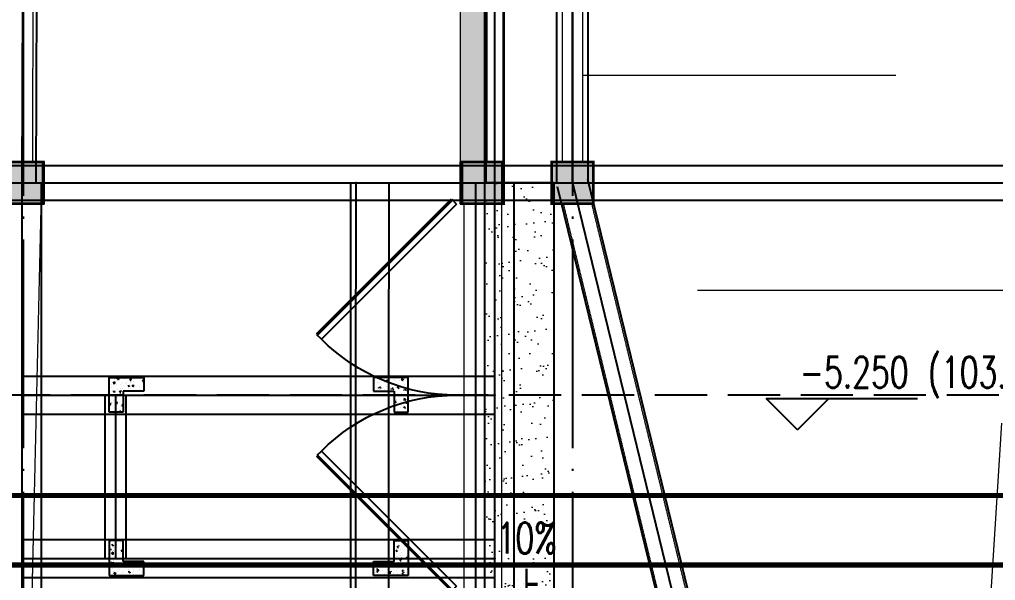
# Model space of a CAD drawing. Extents: x 290727 to 13733020, y 1731457 to 3643100.
# Drawn here: x 655122 to 669162, y 2187057 to 2195130 of the extents above; entities that cross this region are included whole.
import ezdxf

# ---------------------------------------------------------------- set-up
doc = ezdxf.new("R2010")
doc.units = 0
doc.header["$LTSCALE"] = 10
doc.header["$PDSIZE"] = 0.5
for name, pattern in [('DASH', [0.35, 0.25, -0.1]), ('DASHED', [0.75, 0.5, -0.25]), ('DOTE', [2.42, 2, -0.2, 0.02, -0.2]), ('虚线', [750, 450, -300])]:
    doc.linetypes.add(name, pattern=pattern)
doc.layers.get('0').update_dxf_attribs({"linetype": 'CONTINUOUS'})
for name, color, linetype in [('-A-车行道路', 8, 'CONTINUOUS'), ('BEAM_CONT', 4, 'CONTINUOUS'), ('BEAM_DASH', 144, 'DASHED'), ('COLU', 2, 'CONTINUOUS'), ('COLUMN', 9, 'CONTINUOUS'), ('DIM_ELEV', 3, 'CONTINUOUS'), ('DIM_SYMB', 3, 'CONTINUOUS'), ('DOTE', 8, 'DOTE'), ('DUCT-排烟管', 2, 'CONTINUOUS'), ('PUB_HATCH', 8, 'CONTINUOUS'), ('PUB_TEXT', 7, 'CONTINUOUS'), ('WALL', 255, 'CONTINUOUS'), ('X-人防$0$DOOR_FIRE', 4, 'CONTINUOUS'), ('X-人防$0$PUB_HATCH', 8, 'CONTINUOUS'), ('作业图', 4, 'CONTINUOUS'), ('回家路线', 4, 'CONTINUOUS'), ('文字', 4, 'CONTINUOUS'), ('梁上柱', 40, 'CONTINUOUS')]:
    doc.layers.add(name, color=color, linetype=linetype)
for name, color, linetype, true_color in [('1106', 7, 'CONTINUOUS', 0x89bf5f), ('2106', 7, 'CONTINUOUS', 0x64cfcf), ('2206', 7, 'CONTINUOUS', 0x3474d4)]:
    doc.layers.add(name, color=color, linetype=linetype, true_color=true_color)
for name, color, linetype, lineweight in [('X-人防$0$人防', 210, 'CONTINUOUS', 20), ('填充2222', 8, 'CONTINUOUS', 5), ('板加腋边线', 253, '虚线', 18)]:
    doc.layers.add(name, color=color, linetype=linetype, lineweight=lineweight)
doc.layers.get('0').off()
doc.styles.add('_TCH_DIM', font='SIMPLEX', dxfattribs={"bigfont": 'GBCBIG'})

# ---------------------------------------------------------------- blocks, each defined once
blk = doc.blocks.new('A$C55C93FC2')
at = {"layer": 'DOTE', "linetype": 'DOTE', "ltscale": 150}
for p, q in [((170248.6, 127235.5), (170248.6, 52513.6)), ((178148.6, 127235.5), (178148.6, 52513.6)), ((162348.6, 66342.4), (252290.8, 66342.4))]:
    blk.add_line(p, q, dxfattribs=at)
blk = doc.blocks.new('_FZH')
blk.add_lwpolyline([(-0.5, -0.5), (0.5, -0.5), (0.5, 0.5), (-0.5, 0.5)], close=True)
at = {"layer": 'PUB_HATCH'}
blk.add_solid([(-0.5, -0.5), (0.5, -0.5), (-0.5, 0.5), (0.5, 0.5)], dxfattribs=at)
blk = doc.blocks.new('X-人防$0$$DorLib2D$00000091')
for p, q in [((-0.5, 0.0417), (-0.1464, 0.3952)), ((-0.1464, 0.3952), (-0.1582, 0.407)), ((0.1464, 0.3952), (0.1582, 0.407)), ((0.5, 0.0417), (0.1464, 0.3952)), ((-0.5, 0.0417), (-0.5118, 0.0535)), ((0.5, 0.0417), (0.5118, 0.0535))]:
    blk.add_line(p, q)
at = {"const_width": 0.00833}
for points in [[(-0.5118, 0.0535), (-0.1582, 0.407)], [(0.5118, 0.0535), (0.1582, 0.407)]]:
    blk.add_lwpolyline(points, dxfattribs=at)
for centre, start, end in [((-0.5, 0.0417), 0, 45), ((0.5, 0.0417), 135, 180)]:
    blk.add_arc(centre, 0.5, start, end)
blk = doc.blocks.new('车库建筑作业图')
at = {"layer": 'X-人防$0$PUB_HATCH'}
blk.add_hatch(color=256, dxfattribs=at).paths.add_polyline_path([(661463, 2197781), (661463, 2192474), (661813, 2192474), (661813, 2197781), (661610, 2197864)])
at = {"layer": '填充2222', "linetype": 'Continuous'}
h = blk.add_hatch(dxfattribs=at)
h.set_pattern_fill('砂灰土', color=256, scale=100, style=0)
h.set_pattern_definition([(37.5, (0, 0), (-12.59867, 385.364754), [0, -304, 0, -340, 0, -325]), (7.5, (0, 0), (353.95534, 564.42921), [0, -164, 0, -274, 0, -105]), (327.5, (-246, 0), (622.82837, 1.13181), [0, -100, 0, -360, 0, -470]), (317.5, (-246, 0), (601.22532, 175.53511), [0, -50, 0, -236, 0, -270])])
h.paths.add_polyline_path([(662812, 2192780), (661812, 2192780), (661812, 2186529), (662812, 2186529)])
at = {"layer": '-A-车行道路', "linetype": 'DASH', "ltscale": 300}
blk.add_lwpolyline([(643262, 2189730), (717213, 2189730)], dxfattribs=at)
at = {"layer": 'DIM_ELEV'}
for p, q in [((666315, 2189224), (665865, 2189674)), ((665865, 2189674), (668040, 2189674)), ((666315, 2189224), (666765, 2189674))]:
    blk.add_line(p, q, dxfattribs=at)
at = {"layer": 'DIM_SYMB', "linetype": 'Continuous'}
blk.add_lwpolyline([(662972, 2187287, 0, 0, 0), (662262, 2187287, 120, 0, 0), (661812, 2187287, 0, 0, 0)], format="xyseb", dxfattribs=at)
at = {"layer": 'X-人防$0$人防', "color": 210}
for p, q in [((661463, 2197781), (661463, 2192474)), ((661813, 2192474), (661813, 2197781)), ((661463, 2192474), (661813, 2192474))]:
    blk.add_line(p, q, dxfattribs=at)
at = {"layer": '回家路线', "linetype": 'DASH', "ltscale": 200}
blk.add_lwpolyline([(663474, 2187076, 0, 0, 0), (663474, 2182929, 120, 0, 0), (663474, 2182479, 0, 0, 0)], format="xyseb", dxfattribs=at)
at = {"layer": '文字', "linetype": 'Continuous', "flags": 128}
blk.add_lwpolyline([(662812, 2192780), (661812, 2192780), (661812, 2186529), (662812, 2186529)], close=True, dxfattribs=at)
at = {"layer": 'COLUMN', "linetype": 'Continuous', "xscale": 600, "yscale": 600, "zscale": 600, "rotation": 270}
for p in [(655177, 2192780), (661763, 2192780), (663077, 2192780)]:
    blk.add_blockref('_FZH', p, dxfattribs=at)
at = {"layer": 'X-人防$0$DOOR_FIRE', "xscale": -5500, "yscale": 5500, "zscale": 350, "rotation": 90.00000501252242}
blk.add_blockref('X-人防$0$$DorLib2D$00000091', (661638, 2189724), dxfattribs=at)
at = {"layer": '文字', "linetype": 'Continuous'}
blk.add_blockref('A$C55C93FC2', (484928, 2126437), dxfattribs=at)
at = {"layer": 'PUB_TEXT', "style": '_TCH_DIM', "width": 0.705882}
for s, p in [('(103.250)', (668190, 2189831)), ('-5.250', (666345, 2189831))]:
    blk.add_text(s, height=446.2, dxfattribs=at).set_placement(p)
at = {"layer": 'PUB_TEXT', "linetype": 'Continuous', "style": '_TCH_DIM', "width": 0.705882}
blk.add_text('10%', height=446.2, dxfattribs=at).set_placement((661987, 2187444))
at = {"layer": 'PUB_TEXT', "linetype": 'Continuous', "style": '_TCH_DIM'}
blk.add_text('上', height=536, dxfattribs=at).set_placement((662236, 2186643))
blk = doc.blocks.new('人防-l')
at = {"layer": '2106'}
for points in [[(807354, -940284), (806754, -940284), (806754, -940884), (807354, -940884)], [(813979, -940284), (813379, -940284), (813379, -940884), (813979, -940884)], [(815269, -940284), (814669, -940284), (814669, -940884), (815269, -940884)]]:
    blk.add_hatch(color=0, dxfattribs=at).paths.add_polyline_path(points)
at = {"color": 0}
for p, q in [((807054, -940584), (807069, -935484)), ((813854, -940584), (813854, -935484)), ((814969, -940584), (814969, -935484)), ((799169, -940584), (807054, -940584)), ((807054, -940584), (811855, -940584)), ((807054, -943640), (807054, -940584)), ((811854, -943640), (811855, -940584)), ((811855, -940584), (813854, -940584)), ((813854, -940584), (814969, -940584)), ((813854, -943640), (813854, -940584)), ((814969, -940584), (822869, -940584)), ((814969, -940584), (816954, -948734)), ((807054, -943640), (808398, -943640)), ((807054, -945990), (807054, -943640)), ((808398, -943640), (811854, -943640)), ((808398, -945990), (808398, -943640)), ((811854, -943640), (812511, -943640)), ((811854, -945990), (811854, -943640)), ((812511, -943640), (813854, -943640)), ((813854, -945990), (813854, -943640)), ((807054, -945990), (808398, -945990)), ((807054, -947184), (807054, -945990)), ((808398, -945990), (811854, -945990)), ((811854, -947184), (811854, -945990)), ((811854, -945990), (812511, -945990)), ((812511, -945990), (813854, -945990)), ((813854, -947184), (813854, -945990))]:
    blk.add_line(p, q, dxfattribs=at)
for p in [(807054, -940584), (811855, -940584), (813854, -940584), (814969, -940584), (807054, -943640), (808398, -943640), (811854, -943640), (812511, -943640), (813854, -943640), (807054, -945990), (808398, -945990), (811854, -945990), (812511, -945990), (813854, -945990)]:
    blk.add_point(p, dxfattribs=at)
at = {"layer": '1106', "color": 0}
for p, q in [((813729, -940584), (813729, -935609)), ((813979, -940584), (813979, -935609))]:
    blk.add_line(p, q, dxfattribs=at)
at = {"layer": '2106', "color": 0, "linetype": 'Continuous'}
for points in [[(807354, -940284), (806754, -940284), (806754, -940884), (807354, -940884)], [(813979, -940284), (813379, -940284), (813379, -940884), (813979, -940884)], [(815269, -940284), (814669, -940284), (814669, -940884), (815269, -940884)]]:
    blk.add_lwpolyline(points, close=True, dxfattribs=at)
at = {"layer": '2206', "color": 0}
for p, q in [((807254, -940584), (807269, -935484)), ((814744, -940584), (814744, -935484)), ((814744, -940584), (814744, -935484)), ((815194, -940584), (815194, -935484)), ((799169, -940334), (807054, -940334)), ((799169, -940334), (807054, -940334)), ((807054, -940334), (811855, -940334)), ((807054, -940334), (811855, -940334)), ((811855, -940334), (813854, -940334)), ((811855, -940334), (813854, -940334)), ((813854, -940334), (814969, -940334)), ((813854, -940334), (814969, -940334)), ((814969, -940334), (822869, -940334)), ((814969, -940334), (822869, -940334)), ((807329, -943640), (807329, -940584)), ((811779, -943640), (811780, -940584)), ((811779, -943640), (811780, -940584)), ((812329, -943640), (812330, -940584)), ((813579, -943640), (813579, -940584)), ((813579, -943640), (813579, -940584)), ((814129, -943640), (814129, -940584)), ((814750, -940637), (816736, -948787)), ((815187, -940531), (817173, -948680)), ((815187, -940531), (817173, -948680)), ((799169, -940834), (807054, -940834)), ((807054, -940834), (811855, -940834)), ((811855, -940834), (813854, -940834)), ((813854, -940834), (814969, -940834)), ((814969, -940834), (822869, -940834)), ((807054, -943365), (808398, -943365)), ((807054, -943365), (808398, -943365)), ((808398, -943365), (811854, -943365)), ((808398, -943365), (811854, -943365)), ((811854, -943365), (812511, -943365)), ((811854, -943365), (812511, -943365)), ((812511, -943365), (813854, -943365)), ((812511, -943365), (813854, -943365)), ((807329, -945990), (807329, -943640)), ((808248, -945990), (808248, -943640)), ((808248, -945990), (808248, -943640)), ((808548, -945990), (808548, -943640)), ((811778, -945990), (811778, -943640)), ((811778, -945990), (811778, -943640)), ((812328, -945990), (812328, -943640)), ((813579, -945990), (813579, -943640)), ((813579, -945990), (813579, -943640)), ((814129, -945990), (814129, -943640)), ((807054, -943915), (808398, -943915)), ((808398, -943915), (811854, -943915)), ((811854, -943915), (812511, -943915)), ((812511, -943915), (813854, -943915)), ((807054, -945715), (808398, -945715)), ((807054, -945715), (808398, -945715)), ((808398, -945715), (811854, -945715)), ((808398, -945715), (811854, -945715)), ((811854, -945715), (812511, -945715)), ((811854, -945715), (812511, -945715)), ((812511, -945715), (813854, -945715)), ((812511, -945715), (813854, -945715)), ((807329, -947184), (807329, -945990)), ((811778, -947184), (811778, -945990)), ((811778, -947184), (811778, -945990)), ((812328, -947184), (812328, -945990)), ((813579, -947184), (813579, -945990)), ((813579, -947184), (813579, -945990)), ((814129, -947184), (814129, -945990)), ((807054, -946265), (808398, -946265)), ((808398, -946265), (811854, -946265)), ((811854, -946265), (812511, -946265)), ((812511, -946265), (813854, -946265))]:
    blk.add_line(p, q, dxfattribs=at)
blk = doc.blocks.new('A$C7FBF512A')
at = {"layer": 'DUCT-排烟管', "color": 0, "linetype": 'Continuous', "const_width": 75}
for points in [[(165972, -78149), (149412, -78149)], [(149412, -79149), (165972, -79149)]]:
    blk.add_lwpolyline(points, dxfattribs=at)
blk = doc.blocks.new('梁图-10.22')
at = {"layer": 'BEAM_CONT', "color": 0, "lineweight": 18}
blk.add_line((-1448649, 236758), (-1447960, 236758), dxfattribs=at)
at = {"layer": 'BEAM_DASH', "color": 0, "lineweight": 18}
for p, q in [((-1455424, 237308), (-1455411, 241833)), ((-1447810, 241833), (-1447810, 237308)), ((-1447510, 237308), (-1447510, 241833)), ((-1450774, 237258), (-1455274, 237258)), ((-1449249, 237258), (-1450774, 237258)), ((-1447960, 237258), (-1448649, 237258)), ((-1440060, 237258), (-1447360, 237258)), ((-1455274, 236758), (-1450849, 236758)), ((-1450849, 236758), (-1450849, 233951)), ((-1450299, 236758), (-1449249, 236758)), ((-1450299, 233951), (-1450299, 236758)), ((-1447360, 236758), (-1440060, 236758)), ((-1455306, 236708), (-1455442, 230858)), ((-1449224, 236708), (-1449224, 233951)), ((-1448674, 233951), (-1448674, 236708)), ((-1447793, 236708), (-1445942, 229113)), ((-1445554, 229208), (-1447381, 236708)), ((-1454231, 234226), (-1455364, 234226)), ((-1450849, 234226), (-1454231, 234226)), ((-1450118, 234226), (-1450299, 234226)), ((-1449224, 234226), (-1450118, 234226)), ((-1450850, 233951), (-1450850, 231601)), ((-1450300, 231601), (-1450300, 233951)), ((-1449224, 233951), (-1449224, 231601)), ((-1448674, 231601), (-1448674, 233951)), ((-1455377, 233676), (-1454381, 233676)), ((-1454381, 233676), (-1454381, 231876)), ((-1454081, 233676), (-1450850, 233676)), ((-1454081, 231876), (-1454081, 233676)), ((-1450300, 233676), (-1450118, 233676)), ((-1450118, 233676), (-1449224, 233676)), ((-1454381, 231876), (-1455419, 231876)), ((-1450850, 231876), (-1454081, 231876)), ((-1450118, 231876), (-1450300, 231876)), ((-1449224, 231876), (-1450118, 231876)), ((-1450850, 231601), (-1450850, 230508)), ((-1450300, 230508), (-1450300, 231601)), ((-1449224, 231601), (-1449224, 230858)), ((-1448674, 230858), (-1448674, 231601)), ((-1455431, 231326), (-1454231, 231326)), ((-1454231, 231326), (-1450850, 231326)), ((-1450300, 231326), (-1450118, 231326)), ((-1450118, 231326), (-1449224, 231326))]:
    blk.add_line(p, q, dxfattribs=at)
at = {"layer": 'COLU', "color": 0, "const_width": 40}
for points in [[(-1455274, 237308), (-1455874, 237308), (-1455874, 236708), (-1455274, 236708)], [(-1448649, 237308), (-1449249, 237308), (-1449249, 236708), (-1448649, 236708)], [(-1447360, 237308), (-1447960, 237308), (-1447960, 236708), (-1447360, 236708)]]:
    blk.add_lwpolyline(points, close=True, dxfattribs=at)
at = {"layer": 'WALL', "color": 0, "const_width": 40}
for points in [[(-1448649, 237308), (-1448649, 242233), (-1455310, 242233)], [(-1448899, 241983), (-1448899, 237308)]]:
    blk.add_lwpolyline(points, dxfattribs=at)
at = {"layer": '板加腋边线', "color": 0, "lineweight": 18}
for p, q in [((-1447510, 238558), (-1439910, 238558)), ((-1441361, 235458), (-1447076, 235458)), ((-1441765, 229058), (-1441361, 235458))]:
    blk.add_line(p, q, dxfattribs=at)
at = {"layer": '梁上柱', "color": 0, "linetype": 'Continuous'}
for p, q in [((-1454324, 234208), (-1453824, 234208)), ((-1454324, 233708), (-1454324, 234208)), ((-1454264, 234194), (-1454264, 234194)), ((-1454221, 234191), (-1454221, 234191)), ((-1454211, 234184), (-1454199, 234198)), ((-1454204, 234188), (-1454186, 234195)), ((-1454201, 234187), (-1454189, 234178)), ((-1454188, 234192), (-1454191, 234208)), ((-1454188, 234178), (-1454183, 234193)), ((-1454006, 234176), (-1454009, 234192)), ((-1453824, 234208), (-1453824, 234008)), ((-1450524, 234208), (-1450524, 234008)), ((-1450024, 234208), (-1450524, 234208)), ((-1450384, 234208), (-1450384, 234206)), ((-1450377, 234208), (-1450383, 234202)), ((-1450095, 234186), (-1450118, 234189)), ((-1450115, 234188), (-1450113, 234164)), ((-1450096, 234208), (-1450099, 234205)), ((-1450080, 234203), (-1450080, 234203)), ((-1450074, 234191), (-1450074, 234191)), ((-1450024, 233708), (-1450024, 234208)), ((-1454315, 234079), (-1454315, 234079)), ((-1454297, 234112), (-1454297, 234112)), ((-1454295, 234055), (-1454295, 234055)), ((-1454265, 234124), (-1454245, 234144)), ((-1454265, 234126), (-1454243, 234123)), ((-1454245, 234184), (-1454245, 234184)), ((-1454243, 234120), (-1454245, 234144)), ((-1454224, 234107), (-1454224, 234107)), ((-1454206, 234183), (-1454191, 234182)), ((-1454166, 234105), (-1454166, 234105)), ((-1454159, 234049), (-1454159, 234049)), ((-1454136, 234133), (-1454136, 234133)), ((-1454110, 234179), (-1454110, 234179)), ((-1454094, 234124), (-1454094, 234124)), ((-1454073, 234141), (-1454073, 234141)), ((-1454052, 234086), (-1454034, 234093)), ((-1454050, 234085), (-1454037, 234076)), ((-1454043, 234054), (-1454043, 234054)), ((-1454037, 234075), (-1454031, 234091)), ((-1454029, 234168), (-1454017, 234182)), ((-1454024, 234167), (-1454009, 234166)), ((-1454018, 234130), (-1454018, 234130)), ((-1453994, 234082), (-1453974, 234102)), ((-1453994, 234084), (-1453972, 234081)), ((-1453976, 234154), (-1453976, 234154)), ((-1453974, 234173), (-1453974, 234173)), ((-1453972, 234078), (-1453974, 234102)), ((-1453968, 234056), (-1453968, 234056)), ((-1453965, 234141), (-1453965, 234141)), ((-1453883, 234075), (-1453883, 234075)), ((-1453870, 234156), (-1453870, 234156)), ((-1453847, 234152), (-1453835, 234167)), ((-1453842, 234151), (-1453827, 234150)), ((-1453839, 234168), (-1453824, 234173)), ((-1453839, 234167), (-1453839, 234167)), ((-1453837, 234075), (-1453837, 234075)), ((-1453836, 234167), (-1453824, 234158)), ((-1453833, 234160), (-1453833, 234160)), ((-1453824, 234161), (-1453827, 234176)), ((-1450522, 234081), (-1450524, 234083)), ((-1450517, 234076), (-1450524, 234074)), ((-1450491, 234169), (-1450491, 234169)), ((-1450468, 234053), (-1450468, 234053)), ((-1450465, 234138), (-1450465, 234138)), ((-1450463, 234116), (-1450463, 234116)), ((-1450449, 234066), (-1450446, 234051)), ((-1450437, 234135), (-1450437, 234135)), ((-1450419, 234062), (-1450434, 234064)), ((-1450416, 234061), (-1450428, 234046)), ((-1450377, 234153), (-1450377, 234153)), ((-1450367, 234129), (-1450367, 234129)), ((-1450355, 234164), (-1450355, 234164)), ((-1450338, 234071), (-1450338, 234071)), ((-1450335, 234156), (-1450335, 234156)), ((-1450323, 234172), (-1450328, 234157)), ((-1450304, 234158), (-1450322, 234151)), ((-1450309, 234163), (-1450321, 234172)), ((-1450304, 234138), (-1450304, 234138)), ((-1450302, 234129), (-1450302, 234129)), ((-1450280, 234064), (-1450280, 234064)), ((-1450267, 234050), (-1450264, 234035)), ((-1450237, 234047), (-1450252, 234048)), ((-1450233, 234045), (-1450246, 234030)), ((-1450228, 234178), (-1450228, 234178)), ((-1450220, 234158), (-1450220, 234158)), ((-1450210, 234058), (-1450210, 234058)), ((-1450206, 234090), (-1450206, 234090)), ((-1450203, 234175), (-1450203, 234175)), ((-1450172, 234070), (-1450177, 234054)), ((-1450157, 234061), (-1450170, 234070)), ((-1450152, 234056), (-1450170, 234049)), ((-1450166, 234124), (-1450166, 234124)), ((-1450143, 234159), (-1450143, 234159)), ((-1450131, 234089), (-1450131, 234089)), ((-1450114, 234071), (-1450114, 234071)), ((-1450092, 234180), (-1450112, 234160)), ((-1450084, 234152), (-1450084, 234152)), ((-1450077, 234107), (-1450077, 234107)), ((-1450050, 234079), (-1450050, 234079)), ((-1450047, 234171), (-1450047, 234171)), ((-1450031, 234118), (-1450031, 234118)), ((-1454270, 233932), (-1454270, 233932)), ((-1454266, 234004), (-1454248, 234011)), ((-1454263, 234003), (-1454250, 233994)), ((-1454250, 233994), (-1454245, 234009)), ((-1454241, 234020), (-1454241, 234020)), ((-1454230, 233937), (-1454230, 233937)), ((-1454227, 234022), (-1454227, 234022)), ((-1454210, 233920), (-1454210, 233920)), ((-1454206, 233941), (-1454206, 233941)), ((-1454203, 234033), (-1454203, 234033)), ((-1454177, 233953), (-1454177, 233953)), ((-1454176, 233993), (-1454164, 234007)), ((-1454171, 233992), (-1454156, 233991)), ((-1454153, 234001), (-1454156, 234017)), ((-1454139, 234041), (-1454139, 234041)), ((-1454124, 234008), (-1454124, 233708)), ((-1453824, 234008), (-1454124, 234008)), ((-1454106, 234015), (-1454106, 234015)), ((-1454097, 234040), (-1454097, 234040)), ((-1454024, 234043), (-1454024, 234043)), ((-1453970, 234009), (-1453970, 234009)), ((-1453888, 234037), (-1453888, 234037)), ((-1450524, 234008), (-1450224, 234008)), ((-1450434, 234029), (-1450434, 234029)), ((-1450428, 234038), (-1450428, 234038)), ((-1450370, 234037), (-1450370, 234037)), ((-1450224, 234008), (-1450224, 233708)), ((-1450219, 234008), (-1450219, 234008)), ((-1450216, 233994), (-1450216, 233994)), ((-1450212, 233921), (-1450212, 233921)), ((-1450209, 234006), (-1450209, 234006)), ((-1450181, 233971), (-1450181, 233971)), ((-1450117, 233979), (-1450117, 233979)), ((-1450085, 234035), (-1450082, 234019)), ((-1450084, 233937), (-1450084, 233937)), ((-1450081, 234022), (-1450081, 234022)), ((-1450080, 233988), (-1450080, 233988)), ((-1450071, 234033), (-1450071, 234033)), ((-1450055, 234031), (-1450070, 234032)), ((-1450051, 234029), (-1450063, 234014)), ((-1450024, 233956), (-1450025, 233952)), ((-1454324, 233821), (-1454310, 233827)), ((-1454324, 233818), (-1454312, 233810)), ((-1454323, 233818), (-1454311, 233832)), ((-1454318, 233817), (-1454303, 233816)), ((-1454312, 233809), (-1454307, 233825)), ((-1454300, 233826), (-1454303, 233842)), ((-1454273, 233841), (-1454273, 233841)), ((-1454264, 233872), (-1454264, 233872)), ((-1454259, 233790), (-1454259, 233790)), ((-1454236, 233768), (-1454236, 233768)), ((-1454233, 233853), (-1454233, 233853)), ((-1454232, 233837), (-1454209, 233833)), ((-1454231, 233834), (-1454212, 233855)), ((-1454209, 233830), (-1454212, 233855)), ((-1454177, 233853), (-1454177, 233853)), ((-1454167, 233783), (-1454167, 233783)), ((-1454141, 233802), (-1454128, 233816)), ((-1454136, 233801), (-1454124, 233800)), ((-1450219, 233877), (-1450224, 233880)), ((-1450214, 233872), (-1450224, 233868)), ((-1450202, 233855), (-1450217, 233857)), ((-1450215, 233837), (-1450215, 233837)), ((-1450198, 233854), (-1450210, 233839)), ((-1450184, 233893), (-1450184, 233893)), ((-1450184, 233879), (-1450184, 233879)), ((-1450132, 233767), (-1450132, 233767)), ((-1450131, 233859), (-1450131, 233859)), ((-1450090, 233800), (-1450090, 233800)), ((-1450090, 233768), (-1450090, 233768)), ((-1450087, 233853), (-1450087, 233853)), ((-1450082, 233783), (-1450087, 233768)), ((-1450062, 233896), (-1450084, 233900)), ((-1450082, 233899), (-1450079, 233875)), ((-1450081, 233882), (-1450081, 233882)), ((-1450067, 233775), (-1450080, 233783)), ((-1450063, 233770), (-1450080, 233763)), ((-1450059, 233891), (-1450078, 233870)), ((-1450049, 233888), (-1450049, 233888)), ((-1450049, 233843), (-1450046, 233828)), ((-1450024, 233840), (-1450035, 233841)), ((-1450024, 233828), (-1450028, 233823)), ((-1454124, 233708), (-1454324, 233708)), ((-1454315, 233758), (-1454315, 233758)), ((-1454244, 233753), (-1454244, 233753)), ((-1454206, 233756), (-1454206, 233756)), ((-1454176, 233717), (-1454158, 233724)), ((-1454173, 233716), (-1454161, 233708)), ((-1454160, 233708), (-1454155, 233722)), ((-1450224, 233708), (-1450024, 233708)), ((-1450218, 233752), (-1450218, 233752)), ((-1450180, 233729), (-1450180, 233729)), ((-1450071, 233712), (-1450071, 233712)), ((-1450061, 233713), (-1450061, 233713)), ((-1450044, 233724), (-1450044, 233724)), ((-1454124, 231858), (-1454324, 231858)), ((-1454324, 231858), (-1454324, 231358)), ((-1454303, 231842), (-1454303, 231842)), ((-1454287, 231853), (-1454287, 231853)), ((-1454285, 231796), (-1454267, 231803)), ((-1454277, 231854), (-1454277, 231854)), ((-1454266, 231783), (-1454261, 231798)), ((-1454216, 231798), (-1454216, 231798)), ((-1454168, 231837), (-1454168, 231837)), ((-1454130, 231814), (-1454130, 231814)), ((-1454124, 231558), (-1454124, 231858)), ((-1450224, 231858), (-1450024, 231858)), ((-1450224, 231558), (-1450224, 231858)), ((-1450124, 231828), (-1450124, 231828)), ((-1450060, 231836), (-1450060, 231836)), ((-1450032, 231817), (-1450032, 231817)), ((-1450024, 231858), (-1450024, 231358)), ((-1454324, 231738), (-1454320, 231743)), ((-1454324, 231726), (-1454313, 231725)), ((-1454299, 231722), (-1454301, 231738)), ((-1454299, 231678), (-1454299, 231678)), ((-1454289, 231675), (-1454269, 231696)), ((-1454286, 231670), (-1454263, 231666)), ((-1454281, 231791), (-1454268, 231783)), ((-1454266, 231667), (-1454269, 231691)), ((-1454267, 231684), (-1454267, 231684)), ((-1454261, 231713), (-1454261, 231713)), ((-1454258, 231798), (-1454258, 231798)), ((-1454257, 231766), (-1454257, 231766)), ((-1454217, 231707), (-1454217, 231707)), ((-1454164, 231687), (-1454164, 231687)), ((-1454164, 231673), (-1454164, 231673)), ((-1454150, 231712), (-1454137, 231727)), ((-1454146, 231710), (-1454131, 231709)), ((-1454134, 231694), (-1454124, 231698)), ((-1454133, 231729), (-1454133, 231729)), ((-1454129, 231689), (-1454124, 231686)), ((-1450214, 231777), (-1450214, 231777)), ((-1450200, 231713), (-1450182, 231720)), ((-1450197, 231712), (-1450185, 231704)), ((-1450191, 231728), (-1450191, 231728)), ((-1450184, 231745), (-1450184, 231745)), ((-1450184, 231703), (-1450179, 231718)), ((-1450180, 231763), (-1450168, 231778)), ((-1450175, 231763), (-1450160, 231762)), ((-1450167, 231713), (-1450167, 231713)), ((-1450164, 231798), (-1450164, 231798)), ((-1450157, 231772), (-1450160, 231787)), ((-1450160, 231743), (-1450160, 231743)), ((-1450127, 231736), (-1450127, 231736)), ((-1450123, 231689), (-1450123, 231689)), ((-1450078, 231771), (-1450078, 231771)), ((-1450036, 231770), (-1450036, 231770)), ((-1450035, 231732), (-1450035, 231732)), ((-1450031, 231749), (-1450031, 231749)), ((-1450024, 231737), (-1450024, 231737)), ((-1454324, 231610), (-1454323, 231614)), ((-1454297, 231537), (-1454284, 231552)), ((-1454293, 231535), (-1454278, 231534)), ((-1454277, 231533), (-1454277, 231533)), ((-1454268, 231578), (-1454268, 231578)), ((-1454267, 231544), (-1454267, 231544)), ((-1454263, 231531), (-1454266, 231547)), ((-1454264, 231628), (-1454264, 231628)), ((-1454231, 231587), (-1454231, 231587)), ((-1454167, 231595), (-1454167, 231595)), ((-1454139, 231560), (-1454139, 231560)), ((-1454136, 231645), (-1454136, 231645)), ((-1454132, 231572), (-1454132, 231572)), ((-1454129, 231558), (-1454129, 231558)), ((-1453824, 231558), (-1454124, 231558)), ((-1454114, 231521), (-1454102, 231536)), ((-1454111, 231519), (-1454096, 231518)), ((-1454081, 231515), (-1454084, 231531)), ((-1453977, 231529), (-1453977, 231529)), ((-1453932, 231505), (-1453920, 231520)), ((-1453920, 231528), (-1453920, 231528)), ((-1453914, 231537), (-1453914, 231537)), ((-1453824, 231358), (-1453824, 231558)), ((-1450524, 231558), (-1450224, 231558)), ((-1450524, 231358), (-1450524, 231558)), ((-1450505, 231551), (-1450499, 231558)), ((-1450505, 231553), (-1450483, 231550)), ((-1450483, 231547), (-1450484, 231558)), ((-1450471, 231524), (-1450471, 231524)), ((-1450449, 231524), (-1450449, 231524)), ((-1450324, 231528), (-1450324, 231528)), ((-1450323, 231549), (-1450323, 231549)), ((-1450314, 231518), (-1450314, 231518)), ((-1450302, 231528), (-1450302, 231528)), ((-1450262, 231529), (-1450244, 231536)), ((-1450261, 231536), (-1450261, 231536)), ((-1450259, 231528), (-1450247, 231520)), ((-1450246, 231519), (-1450241, 231534)), ((-1450234, 231509), (-1450214, 231530)), ((-1450212, 231505), (-1450215, 231529)), ((-1450194, 231636), (-1450194, 231636)), ((-1450174, 231575), (-1450174, 231575)), ((-1450173, 231544), (-1450173, 231544)), ((-1450170, 231629), (-1450170, 231629)), ((-1450164, 231549), (-1450164, 231549)), ((-1450145, 231572), (-1450132, 231587)), ((-1450140, 231572), (-1450125, 231571)), ((-1450128, 231642), (-1450128, 231642)), ((-1450122, 231581), (-1450125, 231596)), ((-1450098, 231649), (-1450098, 231649)), ((-1450048, 231611), (-1450031, 231618)), ((-1450046, 231610), (-1450033, 231601)), ((-1450041, 231563), (-1450041, 231563)), ((-1450038, 231648), (-1450038, 231648)), ((-1450033, 231601), (-1450028, 231616)), ((-1450026, 231600), (-1450026, 231600)), ((-1454317, 231448), (-1454317, 231448)), ((-1454301, 231395), (-1454301, 231395)), ((-1454298, 231486), (-1454298, 231486)), ((-1454270, 231459), (-1454270, 231459)), ((-1454264, 231414), (-1454264, 231414)), ((-1454256, 231386), (-1454236, 231406)), ((-1454252, 231380), (-1454230, 231377)), ((-1454232, 231378), (-1454235, 231402)), ((-1454234, 231495), (-1454234, 231495)), ((-1454216, 231477), (-1454216, 231477)), ((-1454205, 231407), (-1454205, 231407)), ((-1454195, 231510), (-1454178, 231517)), ((-1454191, 231505), (-1454178, 231496)), ((-1454182, 231442), (-1454182, 231442)), ((-1454176, 231496), (-1454171, 231512)), ((-1454145, 231391), (-1454145, 231391)), ((-1454142, 231476), (-1454142, 231476)), ((-1454138, 231507), (-1454138, 231507)), ((-1454128, 231408), (-1454128, 231408)), ((-1454119, 231388), (-1454119, 231388)), ((-1454068, 231502), (-1454068, 231502)), ((-1454046, 231436), (-1454046, 231436)), ((-1454044, 231428), (-1454044, 231428)), ((-1454044, 231408), (-1454026, 231414)), ((-1454039, 231403), (-1454027, 231394)), ((-1454025, 231394), (-1454020, 231409)), ((-1454013, 231410), (-1454013, 231410)), ((-1454010, 231495), (-1454010, 231495)), ((-1453993, 231402), (-1453993, 231402)), ((-1453981, 231437), (-1453981, 231437)), ((-1453971, 231413), (-1453971, 231413)), ((-1453929, 231503), (-1453914, 231502)), ((-1453911, 231431), (-1453911, 231431)), ((-1453899, 231499), (-1453902, 231515)), ((-1453884, 231449), (-1453884, 231449)), ((-1453883, 231428), (-1453883, 231428)), ((-1453880, 231513), (-1453880, 231513)), ((-1453857, 231397), (-1453857, 231397)), ((-1453830, 231490), (-1453824, 231492)), ((-1453826, 231485), (-1453824, 231483)), ((-1450500, 231395), (-1450500, 231395)), ((-1450485, 231506), (-1450485, 231506)), ((-1450475, 231447), (-1450457, 231454)), ((-1450474, 231413), (-1450461, 231428)), ((-1450473, 231446), (-1450460, 231438)), ((-1450469, 231413), (-1450454, 231411)), ((-1450460, 231437), (-1450455, 231452)), ((-1450451, 231421), (-1450454, 231437)), ((-1450435, 231425), (-1450435, 231425)), ((-1450432, 231510), (-1450432, 231510)), ((-1450396, 231490), (-1450396, 231490)), ((-1450391, 231427), (-1450391, 231427)), ((-1450364, 231389), (-1450364, 231389)), ((-1450333, 231398), (-1450333, 231398)), ((-1450327, 231436), (-1450327, 231436)), ((-1450305, 231443), (-1450305, 231443)), ((-1450292, 231397), (-1450279, 231412)), ((-1450287, 231397), (-1450271, 231395)), ((-1450269, 231405), (-1450272, 231421)), ((-1450260, 231484), (-1450260, 231484)), ((-1450234, 231511), (-1450212, 231508)), ((-1450231, 231448), (-1450231, 231448)), ((-1450228, 231383), (-1450228, 231383)), ((-1450185, 231423), (-1450185, 231423)), ((-1450178, 231512), (-1450178, 231512)), ((-1450176, 231460), (-1450176, 231460)), ((-1450124, 231478), (-1450124, 231478)), ((-1450110, 231427), (-1450092, 231434)), ((-1450109, 231381), (-1450097, 231396)), ((-1450108, 231426), (-1450095, 231417)), ((-1450104, 231381), (-1450089, 231380)), ((-1450095, 231417), (-1450089, 231432)), ((-1450093, 231378), (-1450093, 231378)), ((-1450087, 231389), (-1450089, 231405)), ((-1450074, 231378), (-1450074, 231378)), ((-1450071, 231470), (-1450071, 231470)), ((-1450048, 231394), (-1450048, 231394)), ((-1450044, 231479), (-1450044, 231479)), ((-1450042, 231507), (-1450042, 231507)), ((-1450037, 231449), (-1450037, 231449)), ((-1454324, 231358), (-1453824, 231358)), ((-1454273, 231375), (-1454273, 231375)), ((-1454268, 231362), (-1454268, 231362)), ((-1454251, 231358), (-1454249, 231361)), ((-1453971, 231358), (-1453965, 231364)), ((-1453964, 231358), (-1453964, 231360)), ((-1450024, 231358), (-1450524, 231358)), ((-1450481, 231372), (-1450481, 231372)), ((-1450308, 231359), (-1450308, 231359)), ((-1450179, 231375), (-1450179, 231375)), ((-1450138, 231369), (-1450138, 231369)), ((-1450124, 231368), (-1450124, 231368))]:
    blk.add_line(p, q, dxfattribs=at)

msp = doc.modelspace()

# ---------------------------------------------------------------- block references
at = {"layer": '作业图', "color": 8, "linetype": 'ByBlock', "extrusion": (8.37508e-20, 6.90696e-07, 1)}
msp.add_blockref('梁图-10.22', (2110736, 1955772, 0), dxfattribs=at)
at = {"layer": '作业图', "linetype": 'Continuous'}
msp.add_blockref('车库建筑作业图', (0, 0), dxfattribs=at)
at = {"layer": '作业图', "color": 8, "linetype": 'ByBlock'}
msp.add_blockref('人防-l', (-151892, 3133363), dxfattribs=at)
at = {"layer": '文字', "color": 8}
msp.add_blockref('A$C7FBF512A', (505574, 2266429), dxfattribs=at)

doc.saveas('drawing.dxf')
